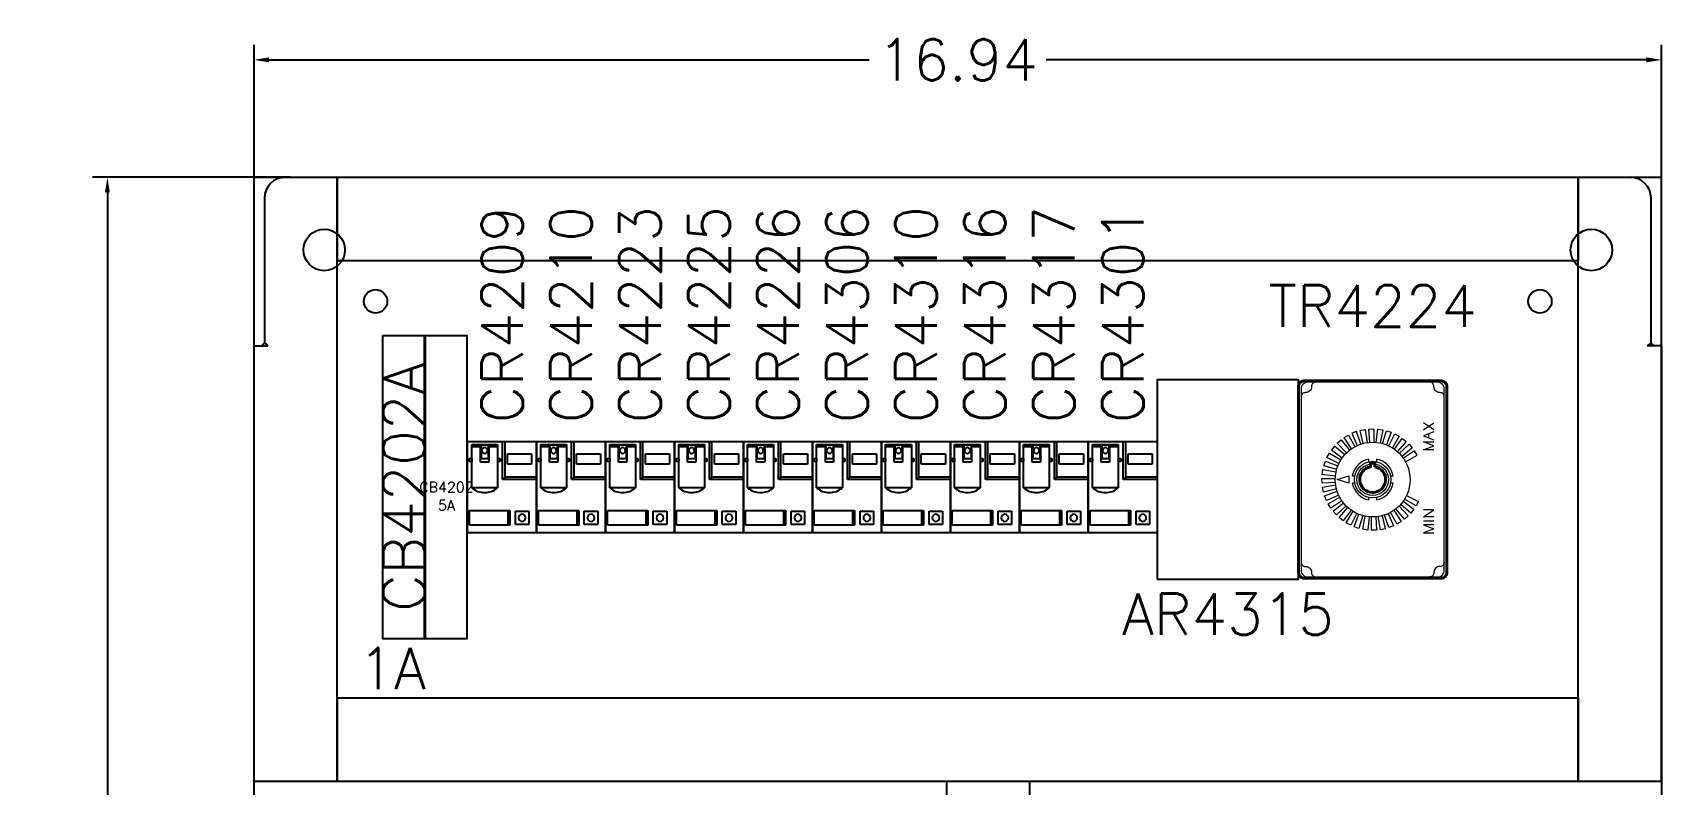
# Model space of a CAD drawing. Header units: inches. Extents: x 0.8 to 20.4, y -4.3 to 18.9.
# Drawn here: x 0.81 to 20.42, y 9.83 to 18.88 of the extents above; entities that cross this region are included whole.
import ezdxf
from ezdxf.enums import TextEntityAlignment as Align

# ---------------------------------------------------------------- set-up
doc = ezdxf.new("R2010")
doc.units = ezdxf.units.IN
doc.header["$MEASUREMENT"] = 0
doc.linetypes.add('HIDDEN', pattern=[0.2, 0.1, -0.1])
doc.layers.add('CONTINUOUS1', color=7, linetype='Continuous', lineweight=20)
doc.layers.add('CONTINUOUS2', color=254, linetype='Continuous', lineweight=40)
for name, color, linetype in [('PRTG', 130, 'Continuous'), ('PSYMS', 7, 'Continuous'), ('PTAG', 150, 'Continuous')]:
    doc.layers.add(name, color=color, linetype=linetype)
doc.styles.get("Standard").update_dxf_attribs({"font": 'romans.shx'})
doc.styles.add('WD', font='romans.shx')
doc.dimstyles.get("Standard").update_dxf_attribs({"dimtxt": 0.18, "dimasz": 0.18, "dimexe": 0.18, "dimexo": 0.0625, "dimgap": 0.09, "dimtad": 0, "dimtih": 1, "dimtoh": 1, "dimdec": 4, "dimzin": 0, "dimdsep": 46, "dimtxsty": 'Standard', "dimcen": 0.09, "dimadec": 0, "dimazin": 0, "dimtfac": 1, "dimtdec": 4, "dimtofl": 0, "dimtmove": 0, "dimatfit": 3, "dimfxl": 1, "dimtolj": 1, "dimtzin": 0, "dimarcsym": 0})

# ---------------------------------------------------------------- blocks, each defined once
blk = doc.blocks.new('RXM2AB2B7')
for p, q in [((-0.415, -0.55), (-0.415, 0.55)), ((-0.415, 0.55), (0.006, 0.55)), ((-0.365, 0.514), (-0.055, 0.514)), ((-0.365, 0.344), (-0.365, 0.514)), ((-0.365, 0.49), (-0.26, 0.49)), ((-0.26, 0.51), (-0.254, 0.51)), ((-0.26, 0.49), (-0.26, 0.51)), ((-0.26, 0.3), (-0.26, 0.49)), ((-0.254, 0.51), (-0.167, 0.51)), ((-0.254, 0.51), (-0.254, 0.34)), ((-0.167, 0.51), (-0.167, 0.34)), ((-0.167, 0.51), (-0.16, 0.51)), ((-0.16, 0.51), (-0.16, 0.49)), ((-0.16, 0.49), (-0.16, 0.3)), ((-0.16, 0.49), (-0.055, 0.49)), ((-0.055, 0.514), (-0.055, 0.344)), ((0.006, 0.55), (0.035, 0.55)), ((0.006, 0.091), (0.006, 0.55)), ((0.035, 0.55), (0.415, 0.55)), ((0.035, 0.12), (0.035, 0.55)), ((0.065, 0.4), (0.355, 0.4)), ((0.065, 0.275), (0.065, 0.4)), ((0.355, 0.4), (0.355, 0.275)), ((0.415, 0.55), (0.415, 0.12)), ((-0.395, 0.344), (-0.365, 0.344)), ((-0.395, 0.31), (-0.395, 0.344)), ((-0.365, 0.31), (-0.395, 0.31)), ((-0.365, 0.344), (-0.365, 0.31)), ((-0.365, -0.01), (-0.365, 0.31)), ((-0.16, 0.3), (-0.26, 0.3)), ((-0.167, 0.34), (-0.254, 0.34)), ((-0.055, 0.344), (-0.055, 0.31)), ((-0.055, 0.344), (-0.025, 0.344)), ((-0.055, 0.31), (-0.055, -0.01)), ((-0.025, 0.31), (-0.055, 0.31)), ((-0.025, 0.344), (-0.025, 0.31)), ((0.355, 0.275), (0.065, 0.275)), ((0.035, 0.12), (0.006, 0.091)), ((0.415, 0.091), (0.006, 0.091)), ((0.415, 0.12), (0.035, 0.12)), ((0.415, 0.12), (0.415, 0.091)), ((0.415, 0.091), (0.415, -0.55)), ((-0.055, -0.01), (-0.365, -0.01)), ((-0.393, -0.28), (0.092, -0.28)), ((-0.393, -0.46), (-0.393, -0.28)), ((0.072, -0.46), (0.072, -0.28)), ((0.092, -0.28), (0.092, -0.46)), ((0.159, -0.451), (0.159, -0.289)), ((0.159, -0.289), (0.321, -0.289)), ((0.321, -0.289), (0.321, -0.451)), ((0.415, -0.55), (-0.415, -0.55)), ((0.092, -0.46), (-0.393, -0.46)), ((0.321, -0.451), (0.159, -0.451))]:
    blk.add_line(p, q)
for centre, radius, start, end in [((-0.21, 0.44), 0.035, 90, 270), ((-0.21, 0.44), 0.035, 270, 90), ((-0.21, 0.174), 0.24, 229.7718, 270), ((-0.21, 0.174), 0.24, 270, 310.2282), ((0.24, -0.37), 0.0425, 90, 270), ((0.24, -0.37), 0.0425, 270, 90)]:
    blk.add_arc(centre, radius, start, end)
blk = doc.blocks.new('D851NA')
blk.add_lwpolyline([(0, 0), (1.7, 0), (1.7, 2.4), (0, 2.4)], close=True)
blk = doc.blocks.new('9050JCK16V20')
at = {"layer": 'CONTINUOUS1'}
for points in [[(0.192, 1.754, 0.414214), (0.142, 1.704), (0.142, 1.699, -0.414214), (0.072, 1.629), (0.067, 1.629, 0.414214), (0.017, 1.579)], [(2.36, 1.579, 0.414214), (2.31, 1.629), (2.305, 1.629, -0.414214), (2.235, 1.699), (2.235, 1.704, 0.414214), (2.185, 1.754)], [(1.143, 1.108), (1.143, 1.138, 0.311755), (0.943, 0.938), (0.973, 0.938)], [(1.404, 0.938), (1.434, 0.938, 0.311755), (1.233, 1.138), (1.233, 1.108)], [(0.973, 0.848), (0.943, 0.848, 0.311755), (1.143, 0.647), (1.143, 0.677)], [(1.233, 0.677), (1.233, 0.647, 0.311755), (1.434, 0.848), (1.404, 0.848)], [(0.192, 0.031, -0.414214), (0.142, 0.081), (0.142, 0.086, 0.414214), (0.072, 0.156), (0.067, 0.156, -0.414214), (0.017, 0.206)], [(2.185, 0.031, 0.414214), (2.235, 0.081), (2.235, 0.086, -0.414214), (2.305, 0.156), (2.31, 0.156, 0.414214), (2.36, 0.206)]]:
    blk.add_lwpolyline(points, format="xyb", dxfattribs=at)
blk.add_lwpolyline([(0.017, 1.674), (0.017, 0.111, 0.414214), (0.097, 0.031), (2.28, 0.031, 0.414214), (2.36, 0.111), (2.36, 1.674, 0.414214), (2.28, 1.754), (0.097, 1.754, 0.414214)], format="xyb", close=True, dxfattribs=at)
for points in [[(0.933, 1.263), (0.844, 1.397), (0.896, 1.428), (0.975, 1.289)], [(1.001, 1.301), (0.937, 1.449), (0.993, 1.471), (1.047, 1.32)], [(1.075, 1.328), (1.038, 1.484), (1.096, 1.496), (1.123, 1.338)], [(1.152, 1.341), (1.143, 1.501), (1.203, 1.503), (1.202, 1.342)], [(1.23, 1.341), (1.249, 1.5), (1.309, 1.491), (1.28, 1.333)], [(1.308, 1.326), (1.354, 1.48), (1.411, 1.461), (1.355, 1.311)], [(1.381, 1.299), (1.453, 1.443), (1.506, 1.414), (1.425, 1.275)], [(1.488, 1.229), (1.592, 1.351), (1.545, 1.388), (1.449, 1.26)], [(0.782, 1.085), (0.638, 1.157), (0.667, 1.21), (0.806, 1.129)], [(0.821, 1.153), (0.693, 1.249), (0.73, 1.296), (0.852, 1.192)], [(0.872, 1.213), (0.762, 1.33), (0.807, 1.369), (0.91, 1.246)], [(1.509, 1.209), (1.626, 1.319), (1.665, 1.274), (1.542, 1.171)], [(1.559, 1.148), (1.693, 1.237), (1.724, 1.185), (1.585, 1.106)], [(0.74, 0.934), (0.581, 0.953), (0.59, 1.013), (0.748, 0.984)], [(0.755, 1.012), (0.601, 1.058), (0.62, 1.115), (0.77, 1.059)], [(1.616, 1.034), (1.767, 1.088), (1.745, 1.144), (1.597, 1.08)], [(1.624, 1.006), (1.78, 1.043), (1.792, 0.985), (1.634, 0.958)], [(0.74, 0.856), (0.58, 0.847), (0.578, 0.907), (0.739, 0.906)], [(0.753, 0.779), (0.597, 0.742), (0.585, 0.8), (0.743, 0.827)], [(1.637, 0.851), (1.796, 0.832), (1.787, 0.772), (1.629, 0.801)], [(1.637, 0.929), (1.797, 0.938), (1.799, 0.878), (1.638, 0.879)], [(0.78, 0.705), (0.632, 0.641), (0.61, 0.697), (0.761, 0.751)], [(0.818, 0.637), (0.684, 0.548), (0.653, 0.6), (0.792, 0.679)], [(0.868, 0.576), (0.751, 0.466), (0.712, 0.511), (0.835, 0.614)], [(1.556, 0.632), (1.684, 0.536), (1.647, 0.489), (1.525, 0.593)], [(1.595, 0.7), (1.739, 0.628), (1.71, 0.575), (1.571, 0.656)], [(1.622, 0.773), (1.776, 0.727), (1.757, 0.67), (1.607, 0.726)], [(0.928, 0.525), (0.832, 0.397), (0.785, 0.434), (0.889, 0.556)], [(0.996, 0.486), (0.924, 0.342), (0.871, 0.371), (0.952, 0.51)], [(1.402, 0.496), (1.481, 0.357), (1.533, 0.388), (1.444, 0.522)], [(1.505, 0.572), (1.615, 0.455), (1.57, 0.416), (1.467, 0.539)], [(0.645, 0.157), (0.645, 0.283), (0.596, 0.157), (0.548, 0.283), (0.548, 0.157)], [(0.691, 0.283), (0.691, 0.157)], [(0.74, 0.157), (0.74, 0.283), (0.824, 0.157), (0.824, 0.283)], [(1.546, 0.157), (1.546, 0.283), (1.594, 0.157), (1.642, 0.283), (1.642, 0.157)], [(1.764, 0.157), (1.716, 0.283), (1.667, 0.157)], [(1.691, 0.218), (1.741, 0.218)], [(1.786, 0.283), (1.87, 0.157)], [(1.786, 0.157), (1.87, 0.282)]]:
    blk.add_lwpolyline(points, dxfattribs=at)
blk.add_lwpolyline([(1.233, 1.179), (1.143, 1.179), (1.188, 1.321)], close=True, dxfattribs=at)
for radius in [0.45, 0.22, 0.19]:
    blk.add_circle((1.188, 0.893), radius, dxfattribs=at)
at = {"layer": 'CONTINUOUS2'}
for points in [[(2.311, 0, 0.454637), (2.376, 0.08), (2.376, 1.705, 0.454637), (2.311, 1.785), (0.066, 1.785, 0.454637), (0.001, 1.705), (0.001, 0.08, 0.454637), (0.066, 0)], [(1.343, 0.868), (1.391, 0.868), (1.391, 0.918), (1.343, 0.918, 12.419481)]]:
    blk.add_lwpolyline(points, format="xyb", close=True, dxfattribs=at)
blk = doc.blocks.new('9926251001')
blk.add_lwpolyline([(-0.011, 0.925), (0.499, 0.925), (0.499, -2.725), (-0.011, -2.725)], close=True)
blk = doc.blocks.new('VDIN4C96')
for p, q in [((-0.5, 0), (-0.5, 7.269)), ((-0.5, 7.269), (0.5, 7.269)), ((0.5, 0), (0.5, 7.269)), ((-0.5, 0), (0.5, 0))]:
    blk.add_line(p, q)
blk = doc.blocks.new('SCE-24P20')
at = {"linetype": 'Continuous'}
for p, q in [((0.177, 20.927), (16.364, 20.927)), ((-0.073, 20.677), (-0.073, 18.931)), ((16.614, 18.931), (16.614, 20.677)), ((-0.198, 1.958), (-0.198, 18.896)), ((-0.198, 18.896), (-0.112, 18.896)), ((-0.075, 18.929), (-0.073, 18.931)), ((16.739, 18.896), (16.653, 18.896)), ((16.739, 18.896), (16.739, 1.958)), ((-0.198, 1.958), (-0.112, 1.958)), ((-0.073, 1.923), (-0.073, 0.177)), ((16.617, 1.925), (16.614, 1.923)), ((16.614, 0.177), (16.614, 1.923)), ((16.739, 1.958), (16.653, 1.958)), ((16.364, -0.073), (0.177, -0.073))]:
    blk.add_line(p, q, dxfattribs=at)
at = {"linetype": 'HIDDEN'}
for p, q in [((-0.112, 18.896), (-0.032, 18.896)), ((16.653, 18.896), (16.573, 18.896)), ((16.595, 18.918), (16.601, 18.922)), ((-0.112, 1.958), (-0.032, 1.958)), ((-0.054, 1.935), (-0.06, 1.932)), ((16.653, 1.958), (16.573, 1.958))]:
    blk.add_line(p, q, dxfattribs=at)
at = {"linetype": 'Continuous'}
for points in [[(-0.112, 18.896), (-0.11, 18.897), (-0.108, 18.898), (-0.107, 18.899), (-0.105, 18.901), (-0.103, 18.902), (-0.102, 18.903), (-0.1, 18.905), (-0.099, 18.906), (-0.097, 18.907), (-0.096, 18.909), (-0.095, 18.91), (-0.093, 18.911), (-0.092, 18.913), (-0.086, 18.918)], [(-0.086, 18.918), (-0.085, 18.92), (-0.083, 18.921), (-0.081, 18.923), (-0.08, 18.925), (-0.078, 18.926), (-0.077, 18.927), (-0.075, 18.929)], [(16.626, 18.92), (16.624, 18.921), (16.623, 18.923), (16.621, 18.925), (16.619, 18.926), (16.618, 18.927), (16.617, 18.929), (16.614, 18.931)], [(16.633, 18.913), (16.629, 18.917), (16.626, 18.92)], [(16.653, 18.896), (16.651, 18.897), (16.649, 18.898), (16.648, 18.899), (16.646, 18.901), (16.644, 18.902), (16.643, 18.903), (16.641, 18.905), (16.64, 18.906), (16.638, 18.907), (16.637, 18.909), (16.636, 18.91), (16.634, 18.911), (16.633, 18.913)], [(-0.112, 1.958), (-0.11, 1.957), (-0.108, 1.956), (-0.107, 1.954), (-0.105, 1.953), (-0.103, 1.952), (-0.102, 1.95), (-0.1, 1.949), (-0.099, 1.948), (-0.097, 1.946), (-0.096, 1.945), (-0.095, 1.944), (-0.093, 1.942), (-0.092, 1.941)], [(-0.092, 1.941), (-0.088, 1.937), (-0.085, 1.934)], [(-0.085, 1.934), (-0.083, 1.932), (-0.081, 1.931), (-0.08, 1.929), (-0.078, 1.927), (-0.077, 1.926), (-0.075, 1.925), (-0.073, 1.923)], [(16.627, 1.935), (16.626, 1.934), (16.624, 1.932), (16.623, 1.931), (16.621, 1.929), (16.619, 1.927), (16.618, 1.926), (16.617, 1.925)], [(16.653, 1.958), (16.651, 1.957), (16.649, 1.956), (16.648, 1.954), (16.646, 1.953), (16.644, 1.952), (16.643, 1.95), (16.641, 1.949), (16.64, 1.948), (16.638, 1.946), (16.637, 1.945), (16.636, 1.944), (16.634, 1.942), (16.633, 1.941), (16.627, 1.935)]]:
    blk.add_lwpolyline(points, dxfattribs=at)
at = {"linetype": 'HIDDEN'}
for points in [[(-0.054, 18.918), (-0.06, 18.922), (-0.062, 18.923), (-0.064, 18.924), (-0.066, 18.925), (-0.068, 18.927), (-0.069, 18.928), (-0.071, 18.929), (-0.072, 18.93), (-0.073, 18.931)], [(-0.032, 18.896), (-0.033, 18.897), (-0.033, 18.898), (-0.034, 18.9), (-0.035, 18.901), (-0.035, 18.902), (-0.036, 18.903), (-0.037, 18.904), (-0.038, 18.906), (-0.039, 18.907), (-0.04, 18.908), (-0.042, 18.909), (-0.043, 18.911), (-0.044, 18.912), (-0.046, 18.913), (-0.047, 18.914), (-0.049, 18.915), (-0.051, 18.916), (-0.053, 18.917), (-0.054, 18.918)], [(16.573, 18.896), (16.574, 18.897), (16.574, 18.898), (16.575, 18.9), (16.576, 18.901), (16.576, 18.902), (16.577, 18.903), (16.578, 18.904), (16.579, 18.906), (16.58, 18.907), (16.581, 18.908), (16.583, 18.909), (16.584, 18.911), (16.585, 18.912), (16.587, 18.913), (16.588, 18.914), (16.59, 18.915), (16.592, 18.916), (16.594, 18.917), (16.595, 18.918)], [(16.601, 18.922), (16.603, 18.923), (16.605, 18.924), (16.607, 18.925), (16.609, 18.927), (16.61, 18.928), (16.612, 18.929), (16.613, 18.93), (16.614, 18.931)], [(-0.06, 1.932), (-0.062, 1.931), (-0.064, 1.929), (-0.066, 1.928), (-0.068, 1.927), (-0.069, 1.926), (-0.071, 1.925), (-0.072, 1.924), (-0.073, 1.923)], [(-0.032, 1.958), (-0.033, 1.957), (-0.033, 1.955), (-0.034, 1.954), (-0.035, 1.953), (-0.035, 1.952), (-0.036, 1.95), (-0.037, 1.949), (-0.038, 1.948), (-0.039, 1.947), (-0.04, 1.945), (-0.042, 1.944), (-0.043, 1.943), (-0.044, 1.942), (-0.046, 1.941), (-0.047, 1.94), (-0.049, 1.939), (-0.051, 1.938), (-0.053, 1.936), (-0.054, 1.935)], [(16.573, 1.958), (16.574, 1.957), (16.574, 1.955), (16.575, 1.954), (16.576, 1.953), (16.576, 1.952), (16.577, 1.95), (16.578, 1.949), (16.579, 1.948), (16.58, 1.947), (16.581, 1.945), (16.583, 1.944), (16.584, 1.943), (16.585, 1.942), (16.587, 1.941), (16.588, 1.94), (16.59, 1.939), (16.592, 1.938), (16.594, 1.936), (16.595, 1.935)], [(16.595, 1.935), (16.601, 1.932), (16.603, 1.931), (16.605, 1.929), (16.607, 1.928), (16.609, 1.927), (16.61, 1.926), (16.612, 1.925), (16.613, 1.924), (16.614, 1.923)]]:
    blk.add_lwpolyline(points, dxfattribs=at)
at = {"linetype": 'Continuous'}
for centre, radius in [((0.646, 20.052), 0.25), ((15.896, 20.052), 0.25), ((1.264, 19.433), 0.141), ((15.277, 19.433), 0.141), ((1.264, 1.42), 0.141), ((15.277, 1.42), 0.141), ((0.646, 0.802), 0.25), ((15.896, 0.802), 0.25)]:
    blk.add_circle(centre, radius, dxfattribs=at)
for centre, start, end in [((0.177, 20.677), 90, 180), ((16.364, 20.677), 0, 90), ((0.177, 0.177), 180, 270), ((16.364, 0.177), 270, 0)]:
    blk.add_arc(centre, 0.25, start, end, dxfattribs=at)
at = {"linetype": 'Continuous', "insert": (8.37, -0.338), "char_height": 0.21795, "width": 3.31282, "attachment_point": 2, "line_spacing_factor": 0.9}
blk.add_mtext('SUBPANEL FRONT VIEW', dxfattribs=at)
blk = doc.blocks.new('HDIN5562')
for p, q in [((0, 0.5), (14.9375, 0.5)), ((0, 0.5), (0, -0.5)), ((14.9375, 0.5), (14.9375, -0.5)), ((0, -0.5), (14.9375, -0.5))]:
    blk.add_line(p, q)
blk = doc.blocks.new('*D100')
at = {"layer": 'Defpoints', "color": 0, "transparency": 16777216}
for p in [(20.417, 18.555), (3.479, 15.11), (20.417, 15.11)]:
    blk.add_point(p, dxfattribs=at)
at = {"layer": 'PSYMS', "color": 0, "lineweight": -2, "transparency": 16777216}
for p, q in [((3.479, 15.172), (3.479, 18.735)), ((20.417, 15.172), (20.417, 18.735)), ((3.659, 18.555), (10.882, 18.555)), ((20.237, 18.555), (13.014, 18.555))]:
    blk.add_line(p, q, dxfattribs=at)
at = {"layer": 'PSYMS', "color": 0, "transparency": 16777216}
for points in [[(3.659, 18.585), (3.659, 18.525), (3.479, 18.555)], [(20.237, 18.585), (20.237, 18.525), (20.417, 18.555)]]:
    blk.add_solid(points, dxfattribs=at)
at = {"layer": 'PSYMS', "color": 0, "transparency": 16777216, "insert": (11.948, 18.555), "char_height": 0.5, "attachment_point": 5}
blk.add_mtext('\\A1;16.94', dxfattribs=at)
blk = doc.blocks.new('*D101')
at = {"layer": 'Defpoints', "color": 0, "transparency": 16777216}
for p in [(3.979, 17.141), (1.714, -3.859), (3.979, -3.859)]:
    blk.add_point(p, dxfattribs=at)
at = {"layer": 'PSYMS', "color": 0, "lineweight": -2, "transparency": 16777216}
for p, q in [((3.917, 17.141), (1.534, 17.141)), ((1.714, 16.961), (1.714, 6.981)), ((1.714, -3.679), (1.714, 6.301)), ((3.917, -3.859), (1.534, -3.859))]:
    blk.add_line(p, q, dxfattribs=at)
at = {"layer": 'PSYMS', "color": 0, "transparency": 16777216}
for points in [[(1.684, 16.961), (1.744, 16.961), (1.714, 17.141)], [(1.684, -3.679), (1.744, -3.679), (1.714, -3.859)]]:
    blk.add_solid(points, dxfattribs=at)
at = {"layer": 'PSYMS', "color": 0, "transparency": 16777216, "insert": (1.714, 6.641), "char_height": 0.5, "attachment_point": 5}
blk.add_mtext('\\A1;21.00', dxfattribs=at)
blk = doc.blocks.new('VDIN5A7F')
for p, q in [((-0.5, 0), (-0.5, 12.73088)), ((-0.5, 12.73088), (0.5, 12.73088)), ((0.5, 0), (0.5, 12.73088)), ((-0.5, 0), (0.5, 0))]:
    blk.add_line(p, q)
blk = doc.blocks.new('79401025X')
blk.add_lwpolyline([(-0.011, 0.925), (0.499, 0.925), (0.499, -2.725), (-0.011, -2.725)], close=True)

msp = doc.modelspace()

# ---------------------------------------------------------------- block references
at = {"layer": 'PSYMS'}
for name, p in [('VDIN4C96', (3.97943, 9.87181)), ('SCE-24P20', (3.67766, -3.78585)), ('HDIN5562', (4.47943, 16.64093)), ('VDIN4C96', (19.91693, 9.87181)), ('HDIN5562', (4.47943, 10.37181)), ('VDIN5A7F', (12.31533, -2.85907))]:
    msp.add_blockref(name, p, dxfattribs=at)
ref = msp.add_blockref('RXM2AB2B7', (6.46473, 13.4109), dxfattribs=at)
ref.add_attrib('P_TAG1', 'CR4209', dxfattribs={"layer": 'PTAG', "height": 0.5, "rotation": 90, "style": 'WD', "flags": 8}).set_placement((6.46473, 15.48704), align=Align.MIDDLE_CENTER)
ref = msp.add_blockref('RXM2AB2B7', (7.29473, 13.4109), dxfattribs=at)
ref.add_attrib('P_TAG1', 'CR4210', dxfattribs={"layer": 'PTAG', "height": 0.5, "rotation": 90, "style": 'WD', "flags": 8}).set_placement((7.29473, 15.48704), align=Align.MIDDLE_CENTER)
ref = msp.add_blockref('RXM2AB2B7', (8.12473, 13.4109), dxfattribs=at)
ref.add_attrib('P_TAG1', 'CR4223', dxfattribs={"layer": 'PTAG', "height": 0.5, "rotation": 90, "style": 'WD', "flags": 8}).set_placement((8.12473, 15.48704), align=Align.MIDDLE_CENTER)
ref = msp.add_blockref('RXM2AB2B7', (8.95473, 13.4109), dxfattribs=at)
ref.add_attrib('P_TAG1', 'CR4225', dxfattribs={"layer": 'PTAG', "height": 0.5, "rotation": 90, "style": 'WD', "flags": 8}).set_placement((8.95473, 15.48704), align=Align.MIDDLE_CENTER)
ref = msp.add_blockref('RXM2AB2B7', (9.78473, 13.4109), dxfattribs=at)
ref.add_attrib('P_TAG1', 'CR4226', dxfattribs={"layer": 'PTAG', "height": 0.5, "rotation": 90, "style": 'WD', "flags": 8}).set_placement((9.78473, 15.48704), align=Align.MIDDLE_CENTER)
ref = msp.add_blockref('RXM2AB2B7', (10.61473, 13.4109), dxfattribs=at)
ref.add_attrib('P_TAG1', 'CR4306', dxfattribs={"layer": 'PTAG', "height": 0.5, "rotation": 90, "style": 'WD', "flags": 8}).set_placement((10.61473, 15.48704), align=Align.MIDDLE_CENTER)
ref = msp.add_blockref('RXM2AB2B7', (11.44473, 13.4109), dxfattribs=at)
ref.add_attrib('P_TAG1', 'CR4310', dxfattribs={"layer": 'PTAG', "height": 0.5, "rotation": 90, "style": 'WD', "flags": 8}).set_placement((11.44473, 15.48704), align=Align.MIDDLE_CENTER)
ref = msp.add_blockref('RXM2AB2B7', (12.27473, 13.4109), dxfattribs=at)
ref.add_attrib('P_TAG1', 'CR4316', dxfattribs={"layer": 'PTAG', "height": 0.5, "rotation": 90, "style": 'WD', "flags": 8}).set_placement((12.27473, 15.48704), align=Align.MIDDLE_CENTER)
ref = msp.add_blockref('RXM2AB2B7', (13.10473, 13.4109), dxfattribs=at)
ref.add_attrib('P_TAG1', 'CR4317', dxfattribs={"layer": 'PTAG', "height": 0.5, "rotation": 90, "style": 'WD', "flags": 8}).set_placement((13.10473, 15.48704), align=Align.MIDDLE_CENTER)
ref = msp.add_blockref('RXM2AB2B7', (13.93473, 13.4109), dxfattribs=at)
ref.add_attrib('P_TAG1', 'CR4301', dxfattribs={"layer": 'PTAG', "height": 0.5, "rotation": 90, "style": 'WD', "flags": 8}).set_placement((13.93473, 15.48704), align=Align.MIDDLE_CENTER)
ref = msp.add_blockref('9050JCK16V20', (17.83473, 12.31334), dxfattribs=dict(at, rotation=90))
ref.add_attrib('P_TAG1', 'TR4224', dxfattribs={"layer": 'PTAG', "height": 0.5, "style": 'WD', "flags": 8}).set_placement((16.94223, 15.59101), align=Align.MIDDLE_CENTER)
ref = msp.add_blockref('9926251001', (5.04083, 14.31067), dxfattribs=at)
ref.add_attrib('P_TAG1', 'CB4202A', dxfattribs={"layer": 'PTAG', "height": 0.5, "rotation": 90, "style": 'WD', "flags": 8}).set_placement((5.28473, 13.4109), align=Align.MIDDLE_CENTER)
ref.add_attrib('RATING1', '1A', dxfattribs={"layer": 'PRTG', "height": 0.5, "style": 'WD', "flags": 8}).set_placement((5.14232, 10.97726), align=Align.CENTER)
ref = msp.add_blockref('79401025X', (5.53973, 14.31067), dxfattribs=at)
ref.add_attrib('P_TAG1', 'CB4202', dxfattribs={"layer": 'PTAG', "height": 0.125, "style": 'WD', "flags": 8}).set_placement((5.79473, 13.4109), align=Align.MIDDLE_CENTER)
ref.add_attrib('RATING1', '5A', dxfattribs={"layer": 'PRTG', "height": 0.125, "style": 'WD', "flags": 8}).set_placement((5.79473, 13.12965), align=Align.CENTER)
ref = msp.add_blockref('D851NA', (14.34973, 12.30184), dxfattribs=at)
ref.add_attrib('P_TAG1', 'AR4315', dxfattribs={"layer": 'PTAG', "height": 0.5, "style": 'WD', "flags": 8}).set_placement((15.19973, 11.88082), align=Align.MIDDLE_CENTER)

# ---------------------------------------------------------------- dimensions: what is measured, and where the dimension line sits
dim = msp.add_linear_dim(base=(20.41693, 18.55542), p1=(3.47943, 15.10968), p2=(20.41693, 15.10968), dimstyle='Standard', override={"dimtxt": 0.5, "dimdec": 2}, dxfattribs=at)
dim.commit()
dim.dimension.update_dxf_attribs({"geometry": '*D100', "text_midpoint": (11.94818, 18.55542)})
dim = msp.add_linear_dim(base=(1.71365, -3.85907), p1=(3.97943, 17.14093), p2=(3.97943, -3.85907), angle=90, dimstyle='Standard', override={"dimtxt": 0.5, "dimdec": 2}, dxfattribs=at)
dim.commit()
dim.dimension.update_dxf_attribs({"geometry": '*D101', "text_midpoint": (1.71365, 6.64093)})

doc.saveas('drawing.dxf')
